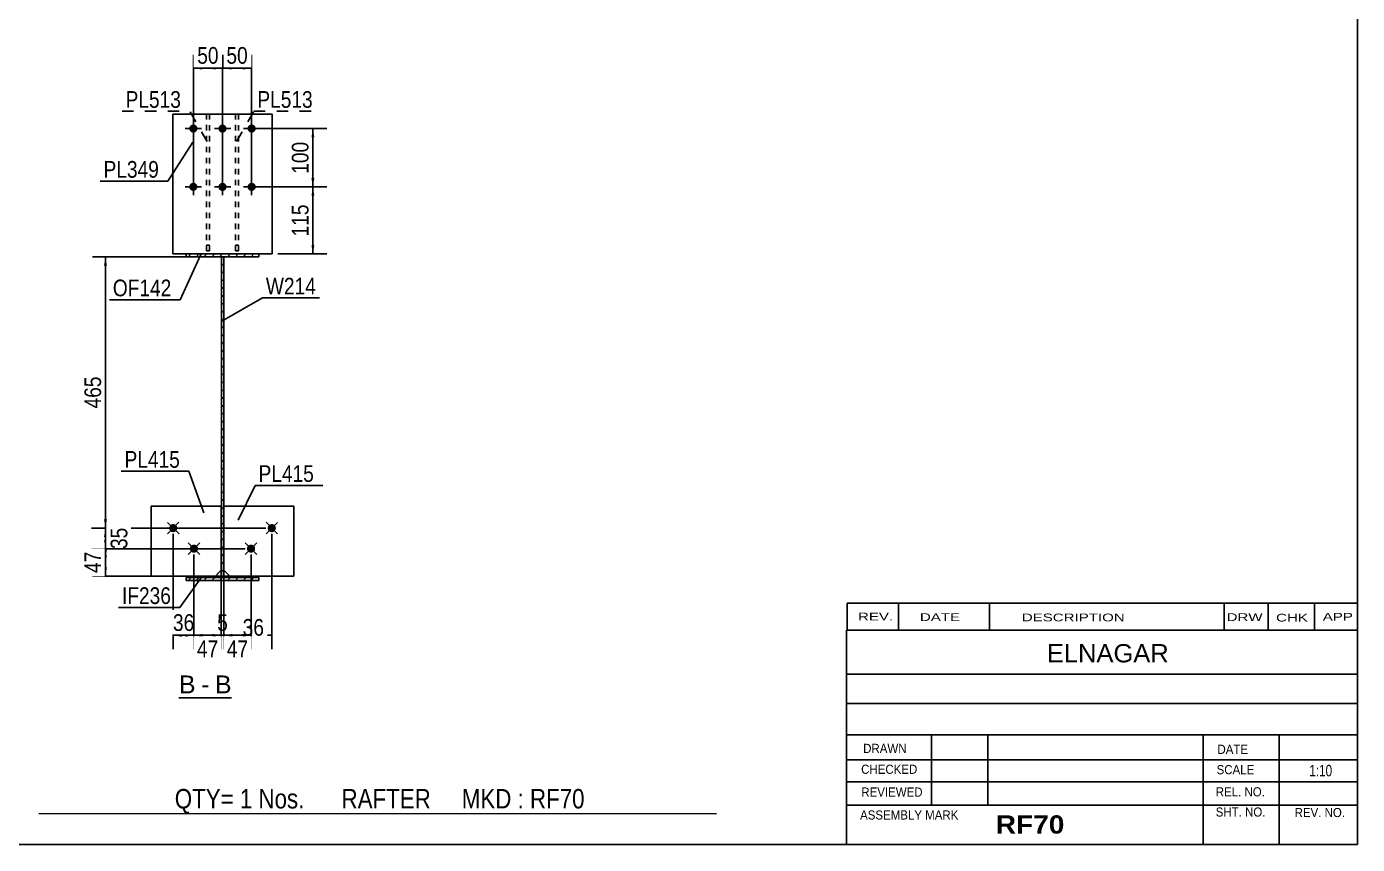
# Model space of a CAD drawing. Header units: millimetres. Extents: x -19 to 383, y -198 to 79.
# Drawn here: x 154.9 to 383.1, y -197.6 to -57.3 of the extents above; entities that cross this region are included whole.
import ezdxf

# ---------------------------------------------------------------- set-up
doc = ezdxf.new("R2010")
doc.units = ezdxf.units.MM
doc.linetypes.add('DXK_LINE_DOT1', pattern=[1.8814, 0.9407, -0.9407])
doc.linetypes.add('DXK_LINE_DOT2', pattern=[3.9198, 1.9599, -1.9599])
doc.styles.add('Arial', font='ARIAL.TTF', dxfattribs={"height": 0.2})
doc.styles.add('Arial Bold', font='ARIALBD.TTF', dxfattribs={"height": 0.2})
doc.styles.add('Arial Narrow', font='ARIALN.TTF', dxfattribs={"height": 0.2})

# ---------------------------------------------------------------- blocks, each defined once
blk = doc.blocks.new('Unknown-627303214-1210')
at = {"color": 5, "linetype": 'Continuous'}
for p, q in [((383.15, -197.58), (383.15, 79.42)), ((-16.85, -197.58), (383.15, -197.58))]:
    blk.add_line(p, q, dxfattribs=at)
blk = doc.blocks.new('Unknown-627303214-15 - 1230')
at = {"color": 7, "linetype": 'Continuous'}
blk.add_line((181.04, -172.42), (190.07, -172.42), dxfattribs=at)
at = {"color": 0, "linetype": 'Continuous'}
blk.add_wipeout([(183.88, -171.67), (183.88, -168.47), (181.04, -168.47), (181.04, -171.67)], dxfattribs=at)
at = {"color": 96, "linetype": 'Continuous', "style": 'Arial'}
blk.add_text('B', height=3.06, dxfattribs=at).set_placement((181.04, -171.67))
at = {"color": 0, "linetype": 'Continuous'}
blk.add_wipeout([(186.26, -171.67), (186.26, -168.47), (184.84, -168.47), (184.84, -171.67)], dxfattribs=at)
at = {"color": 96, "linetype": 'Continuous', "style": 'Arial'}
blk.add_text('-', height=3.06, dxfattribs=at).set_placement((184.84, -171.67))
at = {"color": 0, "linetype": 'Continuous'}
blk.add_wipeout([(190.07, -171.67), (190.07, -168.47), (187.22, -168.47), (187.22, -171.67)], dxfattribs=at)
at = {"color": 96, "linetype": 'Continuous', "style": 'Arial'}
blk.add_text('B', height=3.06, dxfattribs=at).set_placement((187.22, -171.67))
blk = doc.blocks.new('Bolt-627303214-1239 - 1230')
at = {"linetype": 'Continuous'}
for points in [[(196.96, -142.64), (197.11, -142.65), (197.25, -142.7), (197.37, -142.77), (197.48, -142.87), (197.57, -142.99), (197.63, -143.12), (197.66, -143.26), (197.66, -143.41), (197.63, -143.55), (197.57, -143.69), (197.48, -143.8), (197.37, -143.9), (197.25, -143.98), (197.11, -144.02), (196.96, -144.04), (196.82, -144.02), (196.68, -143.98), (196.55, -143.9), (196.44, -143.8), (196.35, -143.69), (196.3, -143.55), (196.26, -143.41), (196.26, -143.26), (196.3, -143.12), (196.35, -142.99), (196.44, -142.87), (196.55, -142.77), (196.68, -142.7), (196.82, -142.65)], [(193.41, -146.16), (193.56, -146.17), (193.69, -146.22), (193.82, -146.29), (193.93, -146.39), (194.02, -146.51), (194.08, -146.64), (194.11, -146.78), (194.11, -146.93), (194.08, -147.07), (194.02, -147.21), (193.93, -147.32), (193.82, -147.42), (193.69, -147.49), (193.56, -147.54), (193.41, -147.56), (193.26, -147.54), (193.12, -147.49), (193, -147.42), (192.89, -147.32), (192.8, -147.21), (192.74, -147.07), (192.71, -146.93), (192.71, -146.78), (192.74, -146.64), (192.8, -146.51), (192.89, -146.39), (193, -146.29), (193.12, -146.22), (193.26, -146.17)]]:
    blk.add_hatch(color=3, dxfattribs=at).paths.add_polyline_path(points)
at = {"color": 3, "linetype": 'Continuous'}
for p, q in [((197.96, -142.35), (195.97, -144.32)), ((197.95, -144.33), (195.98, -142.34)), ((194.4, -147.85), (192.42, -145.86)), ((194.4, -145.87), (192.42, -147.84))]:
    blk.add_line(p, q, dxfattribs=at)
blk = doc.blocks.new('Bolt-627303214-1287 - 1230')
at = {"linetype": 'Continuous'}
for points in [[(183.51, -74.1), (183.66, -74.12), (183.79, -74.16), (183.92, -74.24), (184.03, -74.34), (184.12, -74.45), (184.18, -74.59), (184.21, -74.73), (184.21, -74.88), (184.18, -75.02), (184.12, -75.15), (184.03, -75.27), (183.92, -75.37), (183.79, -75.44), (183.66, -75.49), (183.51, -75.5), (183.36, -75.49), (183.22, -75.44), (183.1, -75.37), (182.99, -75.27), (182.9, -75.15), (182.84, -75.02), (182.81, -74.88), (182.81, -74.73), (182.84, -74.59), (182.9, -74.45), (182.99, -74.34), (183.1, -74.24), (183.22, -74.16), (183.36, -74.12)], [(188.51, -74.1), (188.66, -74.12), (188.79, -74.16), (188.92, -74.24), (189.03, -74.34), (189.12, -74.45), (189.18, -74.59), (189.21, -74.73), (189.21, -74.88), (189.18, -75.02), (189.12, -75.15), (189.03, -75.27), (188.92, -75.37), (188.79, -75.44), (188.66, -75.49), (188.51, -75.5), (188.36, -75.49), (188.22, -75.44), (188.1, -75.37), (187.99, -75.27), (187.9, -75.15), (187.84, -75.02), (187.81, -74.88), (187.81, -74.73), (187.84, -74.59), (187.9, -74.45), (187.99, -74.34), (188.1, -74.24), (188.22, -74.16), (188.36, -74.12)], [(193.51, -74.1), (193.66, -74.12), (193.79, -74.16), (193.92, -74.24), (194.03, -74.34), (194.12, -74.45), (194.18, -74.59), (194.21, -74.73), (194.21, -74.88), (194.18, -75.02), (194.12, -75.15), (194.03, -75.27), (193.92, -75.37), (193.79, -75.44), (193.66, -75.49), (193.51, -75.5), (193.36, -75.49), (193.22, -75.44), (193.1, -75.37), (192.99, -75.27), (192.9, -75.15), (192.84, -75.02), (192.81, -74.88), (192.81, -74.73), (192.84, -74.59), (192.9, -74.45), (192.99, -74.34), (193.1, -74.24), (193.22, -74.16), (193.36, -74.12)], [(183.51, -84.1), (183.66, -84.12), (183.79, -84.16), (183.92, -84.24), (184.03, -84.34), (184.12, -84.45), (184.18, -84.59), (184.21, -84.73), (184.21, -84.88), (184.18, -85.02), (184.12, -85.15), (184.03, -85.27), (183.92, -85.37), (183.79, -85.44), (183.66, -85.49), (183.51, -85.5), (183.36, -85.49), (183.22, -85.44), (183.1, -85.37), (182.99, -85.27), (182.9, -85.15), (182.84, -85.02), (182.81, -84.88), (182.81, -84.73), (182.84, -84.59), (182.9, -84.45), (182.99, -84.34), (183.1, -84.24), (183.22, -84.16), (183.36, -84.12)], [(188.51, -84.1), (188.66, -84.12), (188.79, -84.16), (188.92, -84.24), (189.03, -84.34), (189.12, -84.45), (189.18, -84.59), (189.21, -84.73), (189.21, -84.88), (189.18, -85.02), (189.12, -85.15), (189.03, -85.27), (188.92, -85.37), (188.79, -85.44), (188.66, -85.49), (188.51, -85.5), (188.36, -85.49), (188.22, -85.44), (188.1, -85.37), (187.99, -85.27), (187.9, -85.15), (187.84, -85.02), (187.81, -84.88), (187.81, -84.73), (187.84, -84.59), (187.9, -84.45), (187.99, -84.34), (188.1, -84.24), (188.22, -84.16), (188.36, -84.12)], [(193.51, -84.1), (193.66, -84.12), (193.79, -84.16), (193.92, -84.24), (194.03, -84.34), (194.12, -84.45), (194.18, -84.59), (194.21, -84.73), (194.21, -84.88), (194.18, -85.02), (194.12, -85.15), (194.03, -85.27), (193.92, -85.37), (193.79, -85.44), (193.66, -85.49), (193.51, -85.5), (193.36, -85.49), (193.22, -85.44), (193.1, -85.37), (192.99, -85.27), (192.9, -85.15), (192.84, -85.02), (192.81, -84.88), (192.81, -84.73), (192.84, -84.59), (192.9, -84.45), (192.99, -84.34), (193.1, -84.24), (193.22, -84.16), (193.36, -84.12)]]:
    blk.add_hatch(color=3, dxfattribs=at).paths.add_polyline_path(points)
at = {"color": 3, "linetype": 'Continuous'}
for p, q in [((184.91, -74.8), (182.11, -74.8)), ((183.51, -73.4), (183.51, -76.2)), ((189.91, -74.8), (187.11, -74.8)), ((188.51, -73.4), (188.51, -76.2)), ((194.91, -74.8), (192.11, -74.8)), ((193.51, -73.4), (193.51, -76.2)), ((183.51, -83.4), (183.51, -86.2)), ((188.51, -83.4), (188.51, -86.2)), ((193.51, -83.4), (193.51, -86.2)), ((184.91, -84.8), (182.11, -84.8)), ((189.91, -84.8), (187.11, -84.8)), ((194.91, -84.8), (192.11, -84.8))]:
    blk.add_line(p, q, dxfattribs=at)
blk = doc.blocks.new('Bolt-627303214-1240 - 1230')
at = {"linetype": 'Continuous'}
for points in [[(180.06, -142.64), (180.2, -142.65), (180.34, -142.7), (180.47, -142.77), (180.58, -142.87), (180.66, -142.99), (180.72, -143.12), (180.75, -143.26), (180.75, -143.41), (180.72, -143.55), (180.66, -143.69), (180.58, -143.8), (180.47, -143.9), (180.34, -143.98), (180.2, -144.02), (180.06, -144.04), (179.91, -144.02), (179.77, -143.98), (179.65, -143.9), (179.54, -143.8), (179.45, -143.69), (179.39, -143.55), (179.36, -143.41), (179.36, -143.26), (179.39, -143.12), (179.45, -142.99), (179.54, -142.87), (179.65, -142.77), (179.77, -142.7), (179.91, -142.65)], [(183.61, -146.16), (183.76, -146.17), (183.89, -146.22), (184.02, -146.29), (184.13, -146.39), (184.22, -146.51), (184.28, -146.64), (184.31, -146.78), (184.31, -146.93), (184.28, -147.07), (184.22, -147.21), (184.13, -147.32), (184.02, -147.42), (183.89, -147.49), (183.76, -147.54), (183.61, -147.56), (183.46, -147.54), (183.32, -147.49), (183.2, -147.42), (183.09, -147.32), (183, -147.21), (182.94, -147.07), (182.91, -146.93), (182.91, -146.78), (182.94, -146.64), (183, -146.51), (183.09, -146.39), (183.2, -146.29), (183.32, -146.22), (183.46, -146.17)]]:
    blk.add_hatch(color=3, dxfattribs=at).paths.add_polyline_path(points)
at = {"color": 3, "linetype": 'Continuous'}
for p, q in [((179.06, -142.35), (181.05, -144.32)), ((181.04, -142.34), (179.07, -144.33)), ((184.6, -145.86), (182.62, -147.85)), ((182.62, -145.87), (184.6, -147.84))]:
    blk.add_line(p, q, dxfattribs=at)
blk = doc.blocks.new('Part-627303214-1306 - 1230')
at = {"linetype": 'Continuous'}
h = blk.add_hatch(dxfattribs=at)
h.set_pattern_fill('', scale=0.3, style=0, pattern_type=0)
h.set_pattern_definition([(45, (188.7097, -151.8053), (-0.67352, 0.67352), [])])
h.paths.add_polyline_path([(188.31, -151.81), (188.71, -151.81), (188.71, -96.81), (188.31, -96.81)])
at = {"color": 2, "linetype": 'Continuous'}
for p, q in [((188.31, -151.81), (188.31, -96.81)), ((188.31, -96.81), (188.71, -96.81)), ((188.71, -96.81), (188.71, -151.81)), ((188.71, -151.81), (188.31, -151.81))]:
    blk.add_line(p, q, dxfattribs=at)
blk = doc.blocks.new('Part-627303214-1334 - 1230')
at = {"color": 2, "linetype": 'Continuous'}
for p, q in [((188.74, -139.56), (188.74, -139.56)), ((188.74, -150.56), (188.74, -139.56)), ((188.74, -139.56), (200.74, -139.56)), ((200.74, -139.56), (200.74, -139.56)), ((200.74, -139.56), (200.74, -151.56)), ((188.74, -150.56), (188.74, -150.56)), ((189.74, -151.56), (188.74, -150.56)), ((189.74, -151.56), (189.74, -151.56)), ((189.74, -151.56), (200.74, -151.56)), ((200.74, -151.56), (200.74, -151.56))]:
    blk.add_line(p, q, dxfattribs=at)
at = {"color": 7, "linetype": 'DXK_LINE_DOT1'}
for p, q in [((188.74, -139.56), (200.74, -139.56)), ((189.74, -151.56), (188.74, -150.56)), ((200.74, -151.56), (189.74, -151.56))]:
    blk.add_line(p, q, dxfattribs=at)
blk = doc.blocks.new('Part-627303214-1339 - 1230')
at = {"color": 2, "linetype": 'Continuous'}
for p, q in [((176.28, -139.56), (176.28, -139.56)), ((176.28, -151.56), (176.28, -139.56)), ((176.28, -139.56), (188.28, -139.56)), ((188.28, -139.56), (188.28, -139.56)), ((188.28, -139.56), (188.28, -150.56)), ((187.28, -151.56), (188.28, -150.56)), ((188.28, -150.56), (188.28, -150.56)), ((176.28, -151.56), (176.28, -151.56)), ((187.28, -151.56), (176.28, -151.56)), ((187.28, -151.56), (187.28, -151.56))]:
    blk.add_line(p, q, dxfattribs=at)
at = {"color": 7, "linetype": 'DXK_LINE_DOT1'}
for p, q in [((176.28, -139.56), (188.28, -139.56)), ((188.28, -150.56), (187.28, -151.56)), ((187.28, -151.56), (176.28, -151.56))]:
    blk.add_line(p, q, dxfattribs=at)
blk = doc.blocks.new('Part-627303214-1376 - 1230')
at = {"color": 2, "linetype": 'Continuous'}
for p, q in [((180.01, -72.31), (180.01, -72.31)), ((180.01, -72.31), (197.01, -72.31)), ((180.01, -72.31), (180.01, -96.31)), ((197.01, -72.31), (197.01, -72.31)), ((197.01, -72.31), (197.01, -96.31)), ((180.01, -96.31), (182.26, -96.31)), ((180.01, -96.31), (180.01, -96.31)), ((197.01, -96.31), (194.76, -96.31)), ((197.01, -96.31), (197.01, -96.31))]:
    blk.add_line(p, q, dxfattribs=at)
at = {"color": 7, "linetype": 'DXK_LINE_DOT1'}
for p, q in [((197.01, -72.31), (180.01, -72.31)), ((180.01, -72.31), (180.01, -72.31)), ((182.26, -96.31), (180.01, -96.31)), ((194.76, -96.31), (182.26, -96.31)), ((197.01, -96.31), (194.76, -96.31))]:
    blk.add_line(p, q, dxfattribs=at)
blk = doc.blocks.new('Part-627303214-1406 - 1230')
at = {"linetype": 'Continuous'}
h = blk.add_hatch(dxfattribs=at)
h.set_pattern_fill('', scale=0.3, style=0, pattern_type=0)
h.set_pattern_definition([(45, (194.7597, -152.3054), (-0.67352, 0.67352), [])])
h.paths.add_polyline_path([(182.26, -152.31), (194.76, -152.31), (194.76, -151.81), (182.26, -151.81)])
at = {"color": 2, "linetype": 'Continuous'}
for p, q in [((182.26, -152.31), (182.26, -151.81)), ((182.26, -151.81), (194.76, -151.81)), ((194.76, -152.31), (182.26, -152.31)), ((194.76, -151.81), (194.76, -152.31))]:
    blk.add_line(p, q, dxfattribs=at)
blk = doc.blocks.new('Part-627303214-2483 - 1230')
at = {"color": 7, "linetype": 'DXK_LINE_DOT1'}
for p, q in [((185.76, -95.8), (185.76, -72.31)), ((186.26, -72.31), (186.26, -95.8)), ((185.76, -94.81), (186.26, -94.81)), ((185.76, -95.8), (186.26, -95.8))]:
    blk.add_line(p, q, dxfattribs=at)
blk = doc.blocks.new('Part-627303214-1407 - 1230')
at = {"linetype": 'Continuous'}
h = blk.add_hatch(dxfattribs=at)
h.set_pattern_fill('', scale=0.3, style=0, pattern_type=0)
h.set_pattern_definition([(45, (194.7597, -96.8053), (-0.67352, 0.67352), [])])
h.paths.add_polyline_path([(182.26, -96.81), (194.76, -96.81), (194.76, -96.31), (182.26, -96.31)])
at = {"color": 2, "linetype": 'Continuous'}
for p, q in [((182.26, -96.81), (182.26, -96.31)), ((182.26, -96.31), (194.76, -96.31)), ((194.76, -96.81), (182.26, -96.81)), ((194.76, -96.31), (194.76, -96.81))]:
    blk.add_line(p, q, dxfattribs=at)
blk = doc.blocks.new('Part-627303214-1438 - 1230')
at = {"color": 7, "linetype": 'DXK_LINE_DOT1'}
for p, q in [((190.76, -95.8), (190.76, -72.31)), ((191.26, -72.31), (191.26, -95.8)), ((190.76, -94.81), (191.26, -94.81)), ((190.76, -95.8), (191.26, -95.8))]:
    blk.add_line(p, q, dxfattribs=at)
blk = doc.blocks.new('StraightDimension-627303214-8321 - 1230')
at = {"linetype": 'Continuous'}
for points in [[(190.01, -64.68), (188.51, -64.43), (190.01, -64.18)], [(192.01, -64.18), (193.51, -64.43), (192.01, -64.68)]]:
    blk.add_hatch(color=7, dxfattribs=at).paths.add_polyline_path(points)
at = {"color": 7, "linetype": 'Continuous'}
for p, q in [((188.51, -83.8), (188.51, -62.18)), ((193.51, -83.8), (193.51, -62.18)), ((188.51, -64.43), (193.51, -64.43))]:
    blk.add_line(p, q, dxfattribs=at)
at = {"color": 0}
blk.add_wipeout([(193.44, -64.28), (193.44, -60.08), (188.58, -60.08), (188.58, -64.28)], dxfattribs=at)
at = {"color": 3, "style": 'Arial Narrow'}
blk.add_text('50', height=2.863, dxfattribs=at).set_placement((189.18, -63.68))
blk = doc.blocks.new('StraightDimension-627303214-8483 - 1230')
at = {"linetype": 'Continuous'}
for points in [[(194.91, -161.97), (193.41, -161.72), (194.91, -161.47)], [(195.46, -161.47), (196.96, -161.72), (195.46, -161.97)]]:
    blk.add_hatch(color=7, dxfattribs=at).paths.add_polyline_path(points)
at = {"color": 7, "linetype": 'Continuous'}
for p, q in [((196.96, -144.34), (196.96, -164.12)), ((193.41, -147.86), (193.41, -164.12)), ((193.41, -161.72), (196.96, -161.72))]:
    blk.add_line(p, q, dxfattribs=at)
at = {"color": 0}
blk.add_wipeout([(196.22, -162.39), (196.22, -158.19), (191.37, -158.19), (191.37, -162.39)], dxfattribs=at)
at = {"color": 3, "style": 'Arial Narrow'}
blk.add_text('36', height=2.863, dxfattribs=at).set_placement((191.97, -161.79))
blk = doc.blocks.new('StraightDimension-627303214-8487 - 1230')
at = {"linetype": 'Continuous'}
for points in [[(181.56, -161.97), (180.06, -161.72), (181.56, -161.47)], [(182.11, -161.47), (183.61, -161.72), (182.11, -161.97)]]:
    blk.add_hatch(color=7, dxfattribs=at).paths.add_polyline_path(points)
at = {"color": 7, "linetype": 'Continuous'}
for p, q in [((180.06, -144.34), (180.06, -164.12)), ((183.61, -147.86), (183.61, -164.12)), ((180.06, -161.72), (183.61, -161.72))]:
    blk.add_line(p, q, dxfattribs=at)
at = {"color": 0}
blk.add_wipeout([(184.26, -161.57), (184.26, -157.37), (179.41, -157.37), (179.41, -161.57)], dxfattribs=at)
at = {"color": 3, "style": 'Arial Narrow'}
blk.add_text('36', height=2.863, dxfattribs=at).set_placement((180.01, -160.97))
blk = doc.blocks.new('StraightDimension-627303214-8485 - 1230')
at = {"linetype": 'Continuous'}
for points in [[(186.78, -161.47), (188.28, -161.72), (186.78, -161.97)], [(190.24, -161.97), (188.74, -161.72), (190.24, -161.47)]]:
    blk.add_hatch(color=7, dxfattribs=at).paths.add_polyline_path(points)
at = {"color": 7, "linetype": 'Continuous'}
for p, q in [((188.28, -147.86), (188.28, -164.12)), ((188.74, -146.56), (188.74, -164.12)), ((188.28, -161.72), (188.74, -161.72))]:
    blk.add_line(p, q, dxfattribs=at)
at = {"color": 0}
blk.add_wipeout([(190.02, -161.57), (190.02, -157.37), (187, -157.37), (187, -161.57)], dxfattribs=at)
at = {"color": 3, "style": 'Arial Narrow'}
blk.add_text('5', height=2.86, dxfattribs=at).set_placement((187.6, -160.97))
blk = doc.blocks.new('StraightDimension-627303214-8322 - 1230')
at = {"linetype": 'Continuous'}
for points in [[(185.01, -64.68), (183.51, -64.43), (185.01, -64.18)], [(187.01, -64.18), (188.51, -64.43), (187.01, -64.68)]]:
    blk.add_hatch(color=7, dxfattribs=at).paths.add_polyline_path(points)
at = {"color": 7, "linetype": 'Continuous'}
for p, q in [((183.51, -83.8), (183.51, -62.18)), ((188.51, -83.8), (188.51, -62.18)), ((183.51, -64.43), (188.51, -64.43))]:
    blk.add_line(p, q, dxfattribs=at)
at = {"color": 0}
blk.add_wipeout([(188.44, -64.28), (188.44, -60.08), (183.58, -60.08), (183.58, -64.28)], dxfattribs=at)
at = {"color": 3, "style": 'Arial Narrow'}
blk.add_text('50', height=2.863, dxfattribs=at).set_placement((184.18, -63.68))
blk = doc.blocks.new('StraightDimension-627303214-8325 - 1230')
at = {"linetype": 'Continuous'}
for points in [[(203.76, -76.3), (204.01, -74.8), (204.26, -76.3)], [(204.26, -83.3), (204.01, -84.8), (203.76, -83.3)]]:
    blk.add_hatch(color=7, dxfattribs=at).paths.add_polyline_path(points)
at = {"color": 7, "linetype": 'Continuous'}
for p, q in [((194.51, -74.8), (206.41, -74.8)), ((204.01, -84.8), (204.01, -74.8)), ((194.51, -84.8), (206.41, -84.8))]:
    blk.add_line(p, q, dxfattribs=at)
at = {"color": 0}
blk.add_wipeout([(203.86, -76.46), (199.66, -76.46), (199.66, -83.15), (203.86, -83.15)], dxfattribs=at)
at = {"color": 3, "style": 'Arial Narrow'}
blk.add_text('100', height=2.863, rotation=90.0002, dxfattribs=at).set_placement((203.26, -82.55))
blk = doc.blocks.new('StraightDimension-627303214-8326 - 1230')
at = {"linetype": 'Continuous'}
for points in [[(203.76, -86.3), (204.01, -84.8), (204.26, -86.3)], [(204.26, -94.81), (204.01, -96.31), (203.76, -94.81)]]:
    blk.add_hatch(color=7, dxfattribs=at).paths.add_polyline_path(points)
at = {"color": 7, "linetype": 'Continuous'}
for p, q in [((194.51, -84.8), (206.41, -84.8)), ((204.01, -96.31), (204.01, -84.8)), ((198.01, -96.31), (206.41, -96.31))]:
    blk.add_line(p, q, dxfattribs=at)
at = {"color": 0}
blk.add_wipeout([(203.86, -87.21), (199.66, -87.21), (199.66, -93.9), (203.86, -93.9)], dxfattribs=at)
at = {"color": 3, "style": 'Arial Narrow'}
blk.add_text('115', height=2.863, rotation=90.0002, dxfattribs=at).set_placement((203.26, -93.3))
blk = doc.blocks.new('StraightDimension-627303214-8453 - 1230')
at = {"linetype": 'Continuous'}
for points in [[(168.19, -98.31), (168.44, -96.81), (168.69, -98.31)], [(168.69, -141.84), (168.44, -143.34), (168.19, -141.84)]]:
    blk.add_hatch(color=7, dxfattribs=at).paths.add_polyline_path(points)
at = {"color": 7, "linetype": 'Continuous'}
for p, q in [((193.76, -96.81), (166.19, -96.81)), ((168.44, -143.34), (168.44, -96.81)), ((195.96, -143.34), (166.19, -143.34))]:
    blk.add_line(p, q, dxfattribs=at)
at = {"color": 0}
blk.add_wipeout([(168.29, -116.73), (164.09, -116.73), (164.09, -123.41), (168.29, -123.41)], dxfattribs=at)
at = {"color": 3, "style": 'Arial Narrow'}
blk.add_text('465', height=2.863, rotation=90.0002, dxfattribs=at).set_placement((167.69, -122.81))
blk = doc.blocks.new('StraightDimension-627303214-8454 - 1230')
at = {"linetype": 'Continuous'}
for points in [[(168.19, -144.84), (168.44, -143.34), (168.69, -144.84)], [(168.69, -145.36), (168.44, -146.86), (168.19, -145.36)]]:
    blk.add_hatch(color=7, dxfattribs=at).paths.add_polyline_path(points)
at = {"color": 7, "linetype": 'Continuous'}
for p, q in [((195.96, -143.34), (166.04, -143.34)), ((168.44, -146.86), (168.44, -143.34)), ((192.41, -146.86), (166.04, -146.86))]:
    blk.add_line(p, q, dxfattribs=at)
at = {"color": 0}
blk.add_wipeout([(172.79, -142.67), (168.59, -142.67), (168.59, -147.52), (172.79, -147.52)], dxfattribs=at)
at = {"color": 3, "style": 'Arial Narrow'}
blk.add_text('35', height=2.863, rotation=90.0002, dxfattribs=at).set_placement((172.19, -146.92))
blk = doc.blocks.new('StraightDimension-627303214-8455 - 1230')
at = {"linetype": 'Continuous'}
for points in [[(168.19, -148.36), (168.44, -146.86), (168.69, -148.36)], [(168.69, -150.06), (168.44, -151.56), (168.19, -150.06)]]:
    blk.add_hatch(color=7, dxfattribs=at).paths.add_polyline_path(points)
at = {"color": 7, "linetype": 'Continuous'}
for p, q in [((192.41, -146.86), (166.19, -146.86)), ((168.44, -151.56), (168.44, -146.86)), ((199.74, -151.56), (166.19, -151.56))]:
    blk.add_line(p, q, dxfattribs=at)
at = {"color": 0}
blk.add_wipeout([(168.29, -146.78), (164.09, -146.78), (164.09, -151.63), (168.29, -151.63)], dxfattribs=at)
at = {"color": 3, "style": 'Arial Narrow'}
blk.add_text('47', height=2.863, rotation=90.0002, dxfattribs=at).set_placement((167.69, -151.03))
blk = doc.blocks.new('StraightDimension-627303214-8484 - 1230')
at = {"linetype": 'Continuous'}
for points in [[(190.24, -161.97), (188.74, -161.72), (190.24, -161.47)], [(191.91, -161.47), (193.41, -161.72), (191.91, -161.97)]]:
    blk.add_hatch(color=7, dxfattribs=at).paths.add_polyline_path(points)
at = {"color": 7, "linetype": 'Continuous'}
for p, q in [((188.74, -146.56), (188.74, -163.97)), ((193.41, -147.86), (193.41, -163.97)), ((188.74, -161.72), (193.41, -161.72))]:
    blk.add_line(p, q, dxfattribs=at)
at = {"color": 0}
blk.add_wipeout([(193.5, -166.07), (193.5, -161.87), (188.65, -161.87), (188.65, -166.07)], dxfattribs=at)
at = {"color": 3, "style": 'Arial Narrow'}
blk.add_text('47', height=2.863, dxfattribs=at).set_placement((189.25, -165.47))
blk = doc.blocks.new('StraightDimension-627303214-8486 - 1230')
at = {"linetype": 'Continuous'}
for points in [[(185.11, -161.97), (183.61, -161.72), (185.11, -161.47)], [(186.78, -161.47), (188.28, -161.72), (186.78, -161.97)]]:
    blk.add_hatch(color=7, dxfattribs=at).paths.add_polyline_path(points)
at = {"color": 7, "linetype": 'Continuous'}
for p, q in [((183.61, -147.86), (183.61, -163.97)), ((188.28, -147.86), (188.28, -163.97)), ((183.61, -161.72), (188.28, -161.72))]:
    blk.add_line(p, q, dxfattribs=at)
at = {"color": 0}
blk.add_wipeout([(188.37, -166.07), (188.37, -161.87), (183.52, -161.87), (183.52, -166.07)], dxfattribs=at)
at = {"color": 3, "style": 'Arial Narrow'}
blk.add_text('47', height=2.863, dxfattribs=at).set_placement((184.12, -165.47))
blk = doc.blocks.new('CBS_CALLOFF-627303214-11476')
at = {"color": 7, "linetype": 'Continuous'}
blk.add_line((157.02, -192.31), (273.26, -192.33), dxfattribs=at)
at = {"color": 3, "linetype": 'Continuous', "style": 'Arial Narrow'}
blk.add_text('QTY= 1 Nos.      RAFTER     MKD : RF70', height=3.3405, dxfattribs=at).set_placement((180.32, -191.42))
blk = doc.blocks.new('CBS_NAME_BLOG-627303214-11477')
at = {"color": 7, "linetype": 'Continuous'}
for p, q in [((295.55, -160.83), (383.07, -160.83)), ((295.55, -197.54), (295.55, -160.83)), ((295.56, -168.37), (383.07, -168.37)), ((295.63, -173.42), (383.15, -173.42)), ((295.55, -178.79), (383.07, -178.79)), ((310.08, -190.9), (310.08, -178.8)), ((319.76, -190.88), (319.76, -178.81)), ((356.68, -197.54), (356.68, -178.81)), ((369.73, -197.54), (369.73, -178.8)), ((295.56, -183.09), (383.15, -183.07)), ((295.55, -186.84), (383.07, -186.84)), ((295.55, -190.88), (383.07, -190.88)), ((295.55, -197.58), (383.15, -197.58))]:
    blk.add_line(p, q, dxfattribs=at)
at = {"color": 3, "linetype": 'Continuous', "style": 'Arial'}
blk.add_text('ELNAGAR', height=3.133, dxfattribs=at).set_placement((329.88, -166.36))
at = {"color": 3, "linetype": 'Continuous'}
for s, height, style, width, p in [('DRAWN', 1.566, 'Arial', 0.9, (298.39, -181.9)), ('DATE', 1.566, 'Arial', 0.9, (359.15, -182.06)), ('CHECKED', 1.566, 'Arial', 0.9, (298.04, -185.48)), ('SCALE', 1.566, 'Arial', 0.9, (359, -185.54)), ('1:10', 1.957, 'Arial Narrow', 0.9, (374.89, -185.9)), ('REVIEWED', 1.566, 'Arial', 0.9, (298.07, -189.39)), ('REL. NO.', 1.566, 'Arial', 0.9, (358.86, -189.35)), ('SHT. NO.', 1.566, 'Arial', 0.9, (358.85, -192.81)), ('REV. NO.', 1.566, 'Arial', 0.9, (372.38, -192.9)), ('ASSEMBLY MARK', 1.5663, 'Arial', 0.9, (297.86, -193.32)), ('RF70', 3.131, 'Arial Bold', 1.1, (321.13, -195.73))]:
    blk.add_text(s, height=height, dxfattribs=dict(at, style=style, width=width)).set_placement(p)
blk = doc.blocks.new('CBS_REVISION-627303214-11478')
at = {"color": 7, "linetype": 'Continuous'}
for p, q in [((295.64, -156.2), (383.14, -156.2)), ((295.64, -156.2), (295.64, -160.83)), ((304.43, -156.2), (304.43, -160.83)), ((320.03, -156.2), (320.03, -160.77)), ((360.29, -156.2), (360.29, -160.83)), ((367.83, -156.2), (367.83, -160.83)), ((375.78, -156.2), (375.78, -160.83)), ((295.64, -160.83), (383.14, -160.83))]:
    blk.add_line(p, q, dxfattribs=at)
at = {"color": 7, "style": 'Arial Narrow', "width": 1.7}
for s, height, p in [('REV.', 1.326, (297.5, -159.16)), ('DATE', 1.326, (308.12, -159.27)), ('DESCRIPTION', 1.3257, (325.6, -159.32)), ('DRW', 1.326, (360.72, -159.27)), ('CHK', 1.326, (369.2, -159.36)), ('APP', 1.326, (377.21, -159.2))]:
    blk.add_text(s, height=height, dxfattribs=at).set_placement(p)
blk = doc.blocks.new('Mark-627303214-1301 - 1230')
at = {"color": 0}
blk.add_wipeout([(204.53, -103.26), (204.53, -100.26), (195.95, -100.26), (195.95, -103.26)], dxfattribs=at)
blk.add_wipeout([(204.53, -103.26), (204.53, -100.26), (195.95, -100.26), (195.95, -103.26)], dxfattribs=at)
at = {"color": 7, "linetype": 'Continuous'}
for p, q in [((188.42, -107.86), (195.35, -103.86)), ((195.35, -103.86), (205.13, -103.86))]:
    blk.add_line(p, q, dxfattribs=at)
at = {"color": 3, "style": 'Arial Narrow'}
blk.add_text('W214', height=2.863, dxfattribs=at).set_placement((195.95, -103.26))
blk = doc.blocks.new('Mark-627303214-1330 - 1230')
at = {"color": 0}
blk.add_wipeout([(204.19, -135.41), (204.19, -132.41), (194.69, -132.41), (194.69, -135.41)], dxfattribs=at)
blk.add_wipeout([(204.19, -135.41), (204.19, -132.41), (194.69, -132.41), (194.69, -135.41)], dxfattribs=at)
at = {"color": 7, "linetype": 'Continuous'}
for p, q in [((191.17, -141.98), (194.09, -136.01)), ((194.09, -136.01), (205.69, -136.01))]:
    blk.add_line(p, q, dxfattribs=at)
at = {"color": 3, "style": 'Arial Narrow'}
blk.add_text('PL415', height=2.863, dxfattribs=at).set_placement((194.69, -135.41))
blk = doc.blocks.new('Mark-627303214-1335 - 1230')
at = {"color": 7, "linetype": 'Continuous'}
blk.add_line((185.32, -140.74), (182.71, -133.58), dxfattribs=at)
at = {"color": 0}
blk.add_wipeout([(181.21, -132.98), (181.21, -129.98), (171.71, -129.98), (171.71, -132.98)], dxfattribs=at)
blk.add_wipeout([(181.21, -132.98), (181.21, -129.98), (171.71, -129.98), (171.71, -132.98)], dxfattribs=at)
at = {"color": 7, "linetype": 'Continuous'}
blk.add_line((171.11, -133.58), (182.71, -133.58), dxfattribs=at)
at = {"color": 3, "style": 'Arial Narrow'}
blk.add_text('PL415', height=2.863, dxfattribs=at).set_placement((171.71, -132.98))
blk = doc.blocks.new('Mark-627303214-8283 - 1230')
at = {"color": 0}
blk.add_wipeout([(203.99, -71.24), (203.99, -68.24), (194.49, -68.24), (194.49, -71.24)], dxfattribs=at)
blk.add_wipeout([(203.99, -71.24), (203.99, -68.24), (194.49, -68.24), (194.49, -71.24)], dxfattribs=at)
at = {"color": 7, "linetype": 'DXK_LINE_DOT2'}
for p, q in [((190.89, -77.03), (193.89, -71.84)), ((193.89, -71.84), (205.49, -71.84))]:
    blk.add_line(p, q, dxfattribs=at)
at = {"color": 3, "style": 'Arial Narrow'}
blk.add_text('PL513', height=2.863, dxfattribs=at).set_placement((194.49, -71.24))
blk = doc.blocks.new('Mark-627303214-1402 - 1230')
at = {"color": 7, "linetype": 'Continuous'}
blk.add_line((184.79, -151.93), (181.17, -156.95), dxfattribs=at)
at = {"color": 0}
blk.add_wipeout([(179.67, -156.35), (179.67, -153.35), (171.27, -153.35), (171.27, -156.35)], dxfattribs=at)
blk.add_wipeout([(179.67, -156.35), (179.67, -153.35), (171.27, -153.35), (171.27, -156.35)], dxfattribs=at)
at = {"color": 7, "linetype": 'Continuous'}
blk.add_line((170.67, -156.95), (181.17, -156.95), dxfattribs=at)
at = {"color": 3, "style": 'Arial Narrow'}
blk.add_text('IF236', height=2.863, dxfattribs=at).set_placement((171.27, -156.35))
blk = doc.blocks.new('Mark-627303214-8277 - 1230')
at = {"color": 7, "linetype": 'Continuous'}
blk.add_line((183.44, -77.13), (179.11, -83.83), dxfattribs=at)
at = {"color": 0}
blk.add_wipeout([(177.61, -83.23), (177.61, -80.23), (168.11, -80.23), (168.11, -83.23)], dxfattribs=at)
blk.add_wipeout([(177.61, -83.23), (177.61, -80.23), (168.11, -80.23), (168.11, -83.23)], dxfattribs=at)
at = {"color": 7, "linetype": 'Continuous'}
blk.add_line((167.51, -83.83), (179.11, -83.83), dxfattribs=at)
at = {"color": 3, "style": 'Arial Narrow'}
blk.add_text('PL349', height=2.863, dxfattribs=at).set_placement((168.11, -83.23))
blk = doc.blocks.new('Mark-627303214-8280 - 1230')
at = {"color": 7, "linetype": 'Continuous'}
blk.add_line((184.79, -96.43), (181.25, -104.17), dxfattribs=at)
at = {"color": 0}
blk.add_wipeout([(179.75, -103.57), (179.75, -100.57), (169.7, -100.57), (169.7, -103.57)], dxfattribs=at)
blk.add_wipeout([(179.75, -103.57), (179.75, -100.57), (169.7, -100.57), (169.7, -103.57)], dxfattribs=at)
at = {"color": 7, "linetype": 'Continuous'}
blk.add_line((169.1, -104.17), (181.25, -104.17), dxfattribs=at)
at = {"color": 3, "style": 'Arial Narrow'}
blk.add_text('OF142', height=2.863, dxfattribs=at).set_placement((169.7, -103.57))
blk = doc.blocks.new('Mark-627303214-8286 - 1230')
at = {"color": 7, "linetype": 'DXK_LINE_DOT2'}
blk.add_line((185.89, -77.03), (182.89, -71.84), dxfattribs=at)
at = {"color": 0}
blk.add_wipeout([(181.39, -71.24), (181.39, -68.24), (171.89, -68.24), (171.89, -71.24)], dxfattribs=at)
blk.add_wipeout([(181.39, -71.24), (181.39, -68.24), (171.89, -68.24), (171.89, -71.24)], dxfattribs=at)
at = {"color": 7, "linetype": 'DXK_LINE_DOT2'}
blk.add_line((171.29, -71.84), (182.89, -71.84), dxfattribs=at)
at = {"color": 3, "style": 'Arial Narrow'}
blk.add_text('PL513', height=2.863, dxfattribs=at).set_placement((171.89, -71.24))

msp = doc.modelspace()

# ---------------------------------------------------------------- block references
for name in ['Unknown-627303214-1210', 'Part-627303214-1376 - 1230', 'Part-627303214-2483 - 1230', 'Part-627303214-1438 - 1230', 'Bolt-627303214-1287 - 1230', 'Part-627303214-1407 - 1230', 'Part-627303214-1306 - 1230', 'Part-627303214-1339 - 1230', 'Part-627303214-1334 - 1230', 'Bolt-627303214-1240 - 1230', 'Bolt-627303214-1239 - 1230', 'Part-627303214-1406 - 1230', 'CBS_REVISION-627303214-11478', 'CBS_NAME_BLOG-627303214-11477', 'CBS_CALLOFF-627303214-11476']:
    msp.add_blockref(name, (0, 0))

# ---------------------------------------------------------------- next in the draw order: block references
for name in ['StraightDimension-627303214-8321 - 1230', 'StraightDimension-627303214-8487 - 1230', 'StraightDimension-627303214-8483 - 1230', 'Unknown-627303214-15 - 1230']:
    msp.add_blockref(name, (0, 0))

# ---------------------------------------------------------------- next in the draw order: block references
for name in ['StraightDimension-627303214-8322 - 1230', 'StraightDimension-627303214-8325 - 1230', 'StraightDimension-627303214-8485 - 1230']:
    msp.add_blockref(name, (0, 0))

# ---------------------------------------------------------------- next in the draw order: block references
for name in ['Mark-627303214-8283 - 1230', 'Mark-627303214-8277 - 1230', 'StraightDimension-627303214-8326 - 1230']:
    msp.add_blockref(name, (0, 0))

# ---------------------------------------------------------------- next in the draw order: block references
for name in ['Mark-627303214-8286 - 1230', 'StraightDimension-627303214-8453 - 1230']:
    msp.add_blockref(name, (0, 0))

# ---------------------------------------------------------------- next in the draw order: block references
for name in ['Mark-627303214-8280 - 1230', 'Mark-627303214-1301 - 1230', 'Mark-627303214-1335 - 1230', 'StraightDimension-627303214-8454 - 1230']:
    msp.add_blockref(name, (0, 0))

# ---------------------------------------------------------------- next in the draw order: block references
for name in ['Mark-627303214-1330 - 1230', 'StraightDimension-627303214-8455 - 1230']:
    msp.add_blockref(name, (0, 0))

# ---------------------------------------------------------------- next in the draw order: block references
msp.add_blockref('StraightDimension-627303214-8484 - 1230', (0, 0))

# ---------------------------------------------------------------- next in the draw order: block references
msp.add_blockref('StraightDimension-627303214-8486 - 1230', (0, 0))

# ---------------------------------------------------------------- next in the draw order: block references
msp.add_blockref('Mark-627303214-1402 - 1230', (0, 0))

doc.saveas('drawing.dxf')
